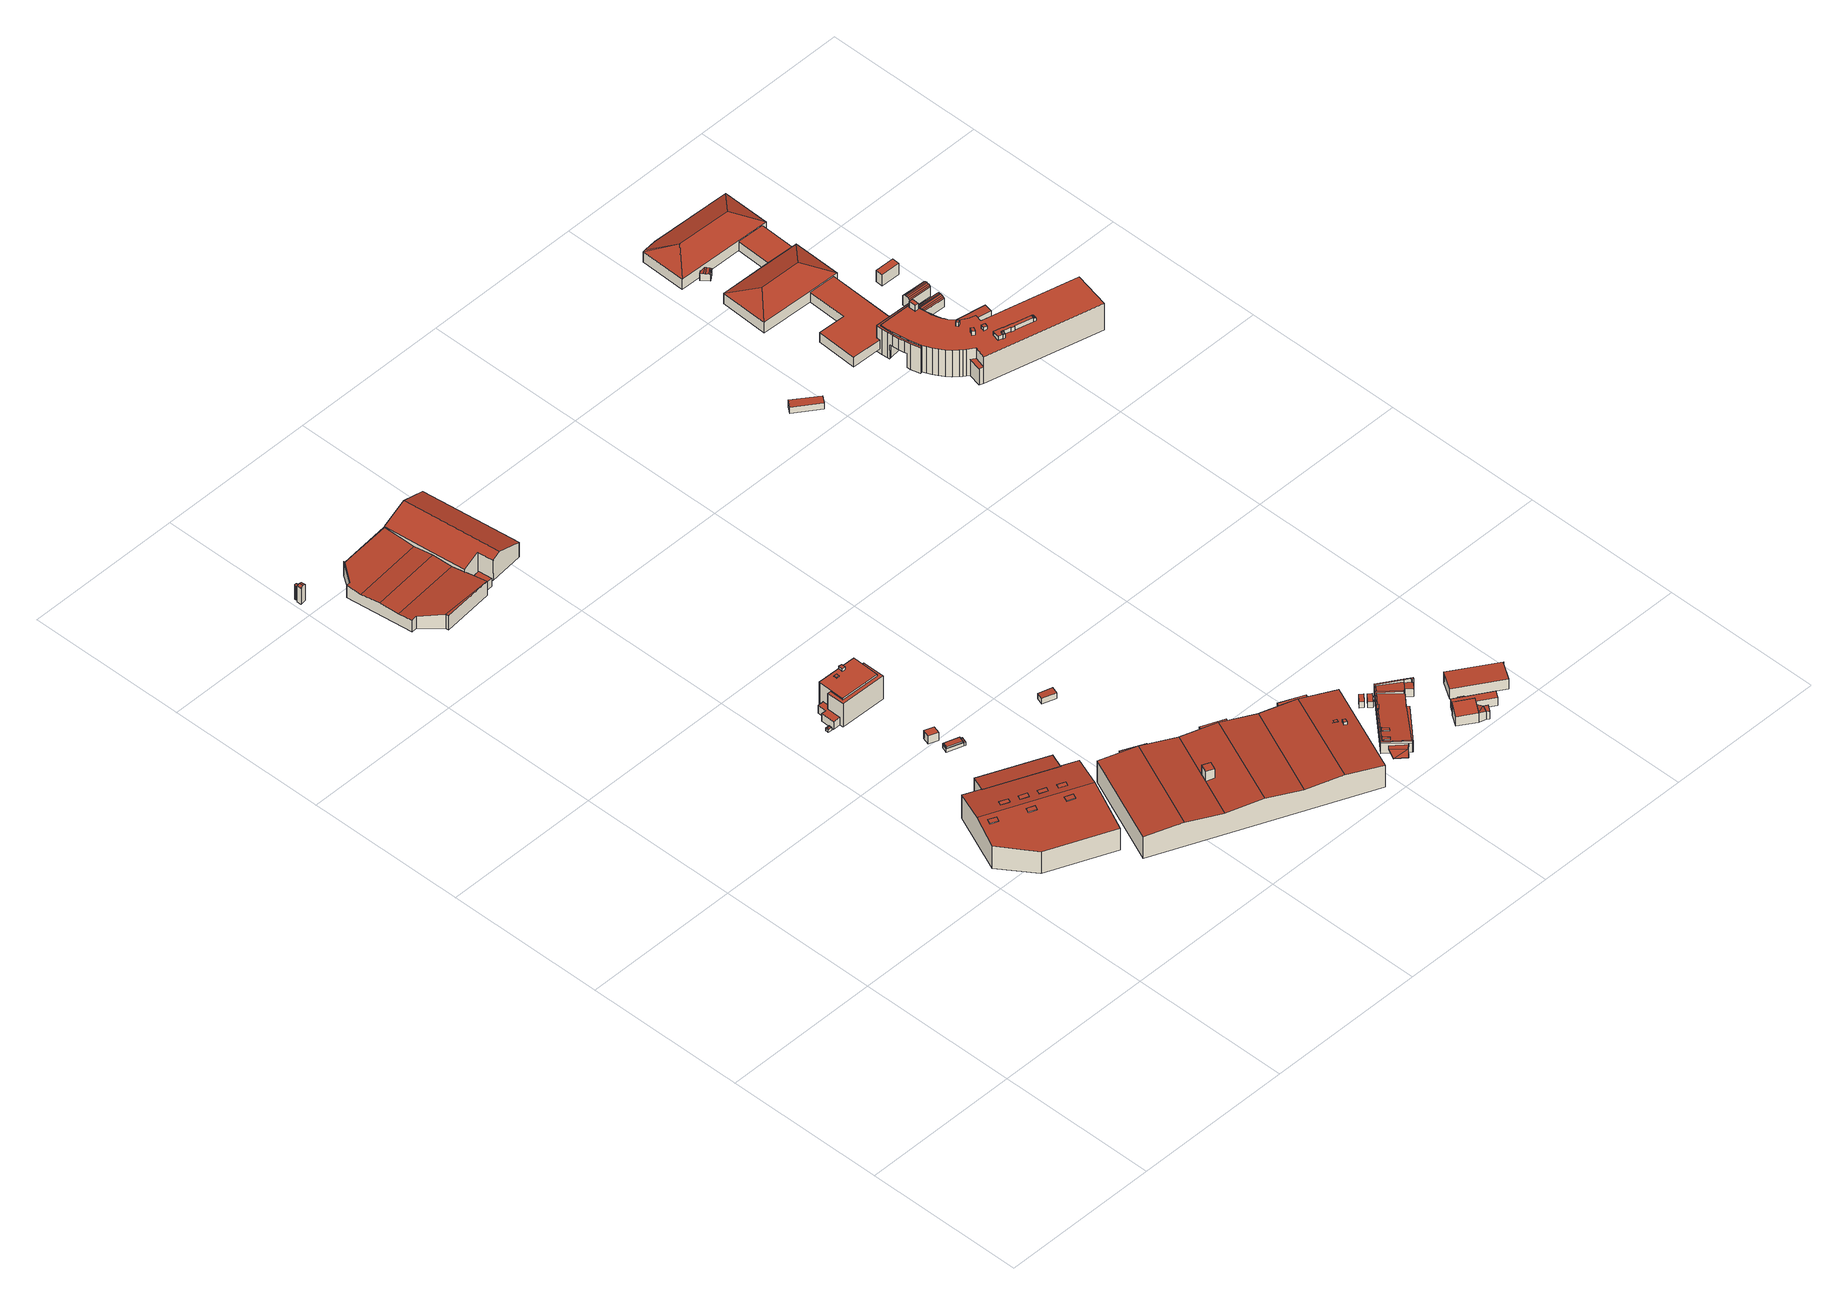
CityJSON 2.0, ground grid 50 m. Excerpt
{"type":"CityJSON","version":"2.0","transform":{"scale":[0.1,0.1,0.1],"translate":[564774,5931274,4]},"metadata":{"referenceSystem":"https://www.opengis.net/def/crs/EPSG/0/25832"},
"CityObjects":{
"building1":{"type":"Building","attributes":{"Grundfläche 2D":2.46,"Grundhöhe NN":6.14},"geometry":[{"type":"Solid","lod":"3","boundaries":[[[[0,1,2,3]],[[4,5,2,1]],[[6,0,3,7]],[[8,4,1,0,6]],[[9,5,4,8]],[[9,7,3,2,5]],[[9,8,6,7]]]],"semantics":{"surfaces":[{"type":"RoofSurface"},{"type":"WallSurface"},{"type":"GroundSurface"}],"values":[[0,0,1,1,1,1,2]]}}]},
"building2":{"type":"Building","attributes":{"Grundfläche 2D":0.804,"Grundhöhe NN":6.16},"geometry":[{"type":"Solid","lod":"3","boundaries":[[[[10,11,12,13,14,15,16,17,18,19,20,21,22,23,24,25,26,27,28,29,30,31,32,33,34]],[[15,35,36,16]],[[16,36,37,17]],[[17,37,38,18]],[[18,38,39,19]],[[19,39,40,20]],[[20,40,41,21]],[[21,41,42,22]],[[22,42,43,23]],[[23,43,44,24]],[[24,44,45,25]],[[25,45,46,26]],[[26,46,47,27]],[[27,47,48,28]],[[28,48,49,29]],[[29,49,50,30]],[[30,50,51,31]],[[31,51,52,32]],[[32,52,53,33]],[[33,53,54,34]],[[34,54,55,10]],[[10,55,56,11]],[[11,56,57,12]],[[14,58,35,15]],[[12,57,59,13]],[[13,59,58,14]],[[54,53,52,51,50,49,48,47,46,45,44,43,42,41,40,39,38,37,36,35,58,59,57,56,55]]]],"semantics":{"surfaces":[{"type":"RoofSurface"},{"type":"WallSurface"},{"type":"GroundSurface"}],"values":[[0,1,1,1,1,1,1,1,1,1,1,1,1,1,1,1,1,1,1,1,1,1,1,1,1,1,2]]}}]},
"building3":{"type":"Building","attributes":{"Grundfläche 2D":857.27,"Grundhöhe NN":6.37},"children":["building3-1","building3-2","building3-3","building3-4","building3-5","building3-6","building3-7"],"geometry":[{"type":"Solid","lod":"3","boundaries":[[[[60,61,62,63,64]],[[65,66,67,68,63,62,69,70]],[[71,66,65,72]],[[73,67,66,71]],[[74,68,67,73]],[[75,64,63,68,74]],[[76,60,64,75]],[[77,61,60,76]],[[78,69,62,61,77]],[[79,70,69,78]],[[72,65,70,79]],[[75,74,73,71,72,79,78,77,76]]]],"semantics":{"surfaces":[{"type":"RoofSurface"},{"type":"WallSurface"},{"type":"GroundSurface"}],"values":[[0,0,1,1,1,1,1,1,1,1,1,2]]}}]},
"building3-1":{"type":"BuildingInstallation","attributes":{"relationToConstruction":"outside"},"parents":["building3"],"geometry":[{"type":"MultiSurface","lod":"3","boundaries":[[[80,81,82,83]],[[84,80,83,85]],[[86,81,80,84]],[[87,82,81,86]],[[85,83,82,87]]],"semantics":{"surfaces":[{"type":"RoofSurface"},{"type":"WallSurface"}],"values":[0,1,1,1,1]}}]},
"building3-2":{"type":"BuildingInstallation","attributes":{"relationToConstruction":"outside"},"parents":["building3"],"geometry":[{"type":"MultiSurface","lod":"3","boundaries":[[[88,89,90,91]],[[92,88,91,93]],[[88,92,94,89]],[[89,94,95,90]],[[93,91,90,95]]],"semantics":{"surfaces":[{"type":"RoofSurface"},{"type":"WallSurface"}],"values":[0,1,1,1,1]}}]},
"building3-3":{"type":"BuildingInstallation","attributes":{"relationToConstruction":"outside"},"parents":["building3"],"geometry":[{"type":"MultiSurface","lod":"3","boundaries":[[[96,97,98,99]],[[100,96,99,101]],[[102,97,96,100]],[[103,98,97,102]],[[101,99,98,103]]],"semantics":{"surfaces":[{"type":"RoofSurface"},{"type":"WallSurface"}],"values":[0,1,1,1,1]}}]},
"building3-4":{"type":"BuildingInstallation","attributes":{"relationToConstruction":"outside"},"parents":["building3"],"geometry":[{"type":"MultiSurface","lod":"3","boundaries":[[[104,105,106,107,108,109]],[[110,104,109,111]],[[112,105,104,110]],[[113,114,107,106,105,112]],[[115,111,109,108,107,114]]],"semantics":{"surfaces":[{"type":"RoofSurface"},{"type":"WallSurface"}],"values":[0,1,1,1,1]}}]},
"building3-5":{"type":"BuildingInstallation","attributes":{"relationToConstruction":"outside"},"parents":["building3"],"geometry":[{"type":"MultiSurface","lod":"3","boundaries":[[[116,117,118,119]],[[120,116,119,121]],[[122,117,116,120]],[[123,118,117,122]],[[121,119,118,123]]],"semantics":{"surfaces":[{"type":"RoofSurface"},{"type":"WallSurface"}],"values":[0,1,1,1,1]}}]},
"building3-6":{"type":"BuildingInstallation","attributes":{"relationToConstruction":"outside"},"parents":["building3"],"geometry":[{"type":"MultiSurface","lod":"3","boundaries":[[[124,125,126,127]],[[128,124,127,129]],[[130,125,124,128]],[[131,126,125,130]],[[129,127,126,131]]],"semantics":{"surfaces":[{"type":"RoofSurface"},{"type":"WallSurface"}],"values":[0,1,1,1,1]}}]},
"building3-7":{"type":"BuildingInstallation","attributes":{"relationToConstruction":"outside"},"parents":["building3"],"geometry":[{"type":"MultiSurface","lod":"3","boundaries":[[[132,133,134,135]],[[136,132,135,137]],[[138,133,132,136]],[[139,134,133,138]],[[137,135,134,139]]],"semantics":{"surfaces":[{"type":"RoofSurface"},{"type":"WallSurface"}],"values":[0,1,1,1,1]}}]},
"building4":{"type":"Building","attributes":{"Grundfläche 2D":710.86,"Grundhöhe NN":5.6},"geometry":[{"type":"Solid","lod":"3","boundaries":[[[[140,141,142,143]],[[144,145,140]],[[146,147,148,141,140,145]],[[149,150,148,147]],[[151,152,150,149]],[[153,154,155]],[[154,156,157,152,151,158,159,155]],[[160,140,143,161]],[[162,144,140,160]],[[163,145,144,162]],[[164,146,145,163]],[[165,158,151,149,147,146,164]],[[166,159,158,165]],[[167,155,159,166]],[[168,153,155,167]],[[169,154,153,168]],[[170,156,154,169]],[[171,157,156,170]],[[172,141,148,150,152,157,171]],[[173,142,141,172]],[[161,143,142,173]],[[165,164,163,162,160,161,173,172,171,170,169,168,167,166]]]],"semantics":{"surfaces":[{"type":"RoofSurface"},{"type":"WallSurface"},{"type":"GroundSurface"}],"values":[[0,0,0,0,0,0,0,1,1,1,1,1,1,1,1,1,1,1,1,1,1,2]]}}]},
"building5":{"type":"Building","attributes":{"Grundfläche 2D":1.34,"Grundhöhe NN":6.74},"geometry":[{"type":"Solid","lod":"3","boundaries":[[[[174,175,176,177]],[[177,176,178]],[[179,175,174]],[[178,176,175,179]],[[177,180,181,174]],[[174,181,182,179]],[[179,182,183,178]],[[178,183,180,177]],[[180,183,182,181]]]],"semantics":{"surfaces":[{"type":"RoofSurface"},{"type":"WallSurface"},{"type":"GroundSurface"}],"values":[[0,0,0,0,1,1,1,1,2]]}}]},
"building6":{"type":"Building","attributes":{"Grundhöhe NN":6.66,"Grundfläche 2D":116.31},"geometry":[{"type":"Solid","lod":"3","boundaries":[[[[184,185,186,67,66,187,65,70,188]],[[189,186,185,190]],[[191,67,186,189]],[[192,66,67,191]],[[193,65,187,66,192]],[[194,70,65,193]],[[195,188,70,194]],[[196,184,188,195]],[[190,185,184,196]],[[189,190,196,195,194,193,192,191]]]],"semantics":{"surfaces":[{"type":"RoofSurface"},{"type":"WallSurface"},{"type":"GroundSurface"}],"values":[[0,1,1,1,1,1,1,1,1,2]]}}]},
"building7":{"type":"Building","attributes":{"Grundfläche 2D":12.92,"Grundhöhe NN":5.77},"geometry":[{"type":"Solid","lod":"3","boundaries":[[[[197,198,199,200]],[[200,201,202,197]],[[197,202,203,198]],[[198,203,204,199]],[[199,204,201,200]],[[201,204,203,202]]]],"semantics":{"surfaces":[{"type":"RoofSurface"},{"type":"WallSurface"},{"type":"GroundSurface"}],"values":[[0,1,1,1,1,2]]}}]},
"building8":{"type":"Building","attributes":{"Grundfläche 2D":7.39,"Grundhöhe NN":7.23},"geometry":[{"type":"Solid","lod":"3","boundaries":[[[[205,206,207,208]],[[208,209,210,205]],[[205,210,211,206]],[[206,211,212,207]],[[207,212,209,208]],[[209,212,211,210]]]],"semantics":{"surfaces":[{"type":"RoofSurface"},{"type":"WallSurface"},{"type":"GroundSurface"}],"values":[[0,1,1,1,1,2]]}}]},
"building9":{"type":"Building","attributes":{"Grundfläche 2D":10.91,"Grundhöhe NN":6.92},"children":["building9-1"],"geometry":[{"type":"Solid","lod":"3","boundaries":[[[[213,214,215,216,217,218]],[[214,219,220,215]],[[215,220,221,216]],[[216,221,222,217]],[[213,218,217,222,223,224,219,214]],[[224,223,222,221,220,219]]]],"semantics":{"surfaces":[{"type":"RoofSurface"},{"type":"WallSurface"},{"type":"GroundSurface"}],"values":[[0,1,1,1,1,2]]}}]},
"building9-1":{"type":"BuildingInstallation","attributes":{"relationToConstruction":"outside"},"parents":["building9"],"geometry":[{"type":"MultiSurface","lod":"3","boundaries":[[[225,226,227,228]],[[228,229,230,225]],[[231,226,225,230]],[[226,231,232,227]],[[229,228,227,232]]],"semantics":{"surfaces":[{"type":"RoofSurface"},{"type":"WallSurface"}],"values":[0,1,1,1,1]}}]},
"building10":{"type":"Building","attributes":{"Grundfläche 2D":151,"Grundhöhe NN":5.91},"children":["building10-1","building10-2"],"geometry":[{"type":"Solid","lod":"3","boundaries":[[[[233,234,235,236]],[[237,238,239,240,241,242,243,244]],[[245,246,247,248,249,250,251,252]],[[244,243,245,252]],[[253,254,237,244,252,251]],[[255,238,237,254]],[[256,239,238,255]],[[257,240,239,256]],[[234,233,242,241]],[[257,258,235,234,241,240]],[[259,236,235,258]],[[260,246,245,243,242,233,236,259]],[[261,247,246,260]],[[262,248,247,261]],[[263,249,248,262]],[[264,250,249,263]],[[253,251,250,264]],[[259,258,257,256,255,254,253,264,263,262,261,260]]]],"semantics":{"surfaces":[{"type":"RoofSurface"},{"type":"WallSurface"},{"type":"GroundSurface"}],"values":[[0,0,0,1,1,1,1,1,1,1,1,1,1,1,1,1,1,2]]}}]},
"building10-1":{"type":"BuildingInstallation","attributes":{"relationToConstruction":"outside"},"parents":["building10"],"geometry":[{"type":"MultiSurface","lod":"3","boundaries":[[[265,266,267,268]],[[269,265,268,270]],[[265,269,271,266]],[[272,267,266,271]],[[267,272,270,268]]],"semantics":{"surfaces":[{"type":"RoofSurface"},{"type":"WallSurface"}],"values":[0,1,1,1,1]}}]},
"building10-2":{"type":"BuildingInstallation","attributes":{"relationToConstruction":"outside"},"parents":["building10"],"geometry":[{"type":"MultiSurface","lod":"3","boundaries":[[[273,274,275,276]],[[276,277,278,273]],[[279,274,273,278]],[[274,279,280,275]],[[277,276,275,280]]],"semantics":{"surfaces":[{"type":"RoofSurface"},{"type":"WallSurface"}],"values":[0,1,1,1,1]}}]},
"building11":{"type":"Building","attributes":{"Grundhöhe NN":6.88,"Grundfläche 2D":1.06},"geometry":[{"type":"Solid","lod":"3","boundaries":[[[[281,282,283,284]],[[284,223,285,281]],[[281,285,286,282]],[[282,286,224,283]],[[283,224,223,284]],[[223,224,286,285]]]],"semantics":{"surfaces":[{"type":"RoofSurface"},{"type":"WallSurface"},{"type":"GroundSurface"}],"values":[[0,1,1,1,1,2]]}}]},
"building12":{"type":"Building","attributes":{"Grundfläche 2D":490.31,"Grundhöhe NN":5.62},"geometry":[{"type":"Solid","lod":"3","boundaries":[[[[287,288,289,290]],[[291,292,293,294,287,290,295,296,297]],[[298,289,288,299]],[[300,173,172,296,295,290,289,298]],[[171,291,297,296,172]],[[170,301,293,292,291,171]],[[302,294,293,301]],[[302,299,288,287,294]],[[300,298,299,302,301,170,171,172,173]]]],"semantics":{"surfaces":[{"type":"RoofSurface"},{"type":"WallSurface"},{"type":"GroundSurface"}],"values":[[0,0,1,1,1,1,1,1,2]]}}]},
"building13":{"type":"Building","attributes":{"Grundfläche 2D":2202.5,"Grundhöhe NN":6.14},"children":["building13-1","building13-2","building13-3","building13-4"],"geometry":[{"type":"Solid","lod":"3","boundaries":[[[[303,304,305,306]],[[303,306,307,308]],[[308,307,309,310]],[[310,309,311,312,313]],[[312,311,314,315,316]],[[314,317,318,315]],[[319,320,321,322]],[[323,324,325,326]],[[327,328,329,330]],[[331,332,333,334]],[[335,305,304,336]],[[337,317,314,311,309,307,306,305,335]],[[338,322,321,339,340,318,317,337]],[[341,329,328,342,343,325,324,344,345,333,332,346,336,304,303,308,310,313,312,316,315,318,340]],[[347,319,322,338]],[[348,320,319,347]],[[339,321,320,348]],[[349,326,325,343]],[[350,323,326,349]],[[344,324,323,350]],[[351,330,329,341]],[[352,327,330,351]],[[342,328,327,352]],[[353,334,333,345]],[[354,331,334,353]],[[346,332,331,354]],[[338,337,335,336,346,354,353,345,344,350,349,343,342,352,351,341,340,339,348,347]]]],"semantics":{"surfaces":[{"type":"RoofSurface"},{"type":"WallSurface"},{"type":"GroundSurface"}],"values":[[0,0,0,0,0,0,0,0,0,0,1,1,1,1,1,1,1,1,1,1,1,1,1,1,1,1,2]]}}]},
"building13-1":{"type":"BuildingInstallation","attributes":{"relationToConstruction":"outside"},"parents":["building13"],"geometry":[{"type":"MultiSurface","lod":"3","boundaries":[[[355,356,357,358]],[[359,355,358]],[[360,356,355,359]],[[357,356,360]]],"semantics":{"surfaces":[{"type":"RoofSurface"},{"type":"WallSurface"}],"values":[0,1,1,1]}}]},
"building13-2":{"type":"BuildingInstallation","attributes":{"relationToConstruction":"outside"},"parents":["building13"],"geometry":[{"type":"MultiSurface","lod":"3","boundaries":[[[361,362,363,364]],[[365,361,364,366]],[[367,362,361,365]],[[368,363,362,367]],[[366,364,363,368]]],"semantics":{"surfaces":[{"type":"RoofSurface"},{"type":"WallSurface"}],"values":[0,1,1,1,1]}}]},
"building13-3":{"type":"BuildingInstallation","attributes":{"relationToConstruction":"outside"},"parents":["building13"],"geometry":[{"type":"MultiSurface","lod":"3","boundaries":[[[369,370,371,372]],[[373,369,372,374]],[[375,370,369,373]],[[376,371,370,375]],[[374,372,371,376]]],"semantics":{"surfaces":[{"type":"RoofSurface"},{"type":"WallSurface"}],"values":[0,1,1,1,1]}}]},
"building13-4":{"type":"BuildingInstallation","attributes":{"relationToConstruction":"outside"},"parents":["building13"],"geometry":[{"type":"MultiSurface","lod":"3","boundaries":[[[377,378,379,380]],[[377,381,382,378]],[[380,383,381,377]],[[378,382,384,379]],[[379,384,383,380]],[[383,384,382,381]]],"semantics":{"surfaces":[{"type":"RoofSurface"},{"type":"WallSurface"},{"type":"OuterCeilingSurface"}],"values":[0,1,1,1,1,2]}}]},
"building14":{"type":"Building","attributes":{"Grundfläche 2D":9.37,"Grundhöhe NN":6.56},"geometry":[{"type":"Solid","lod":"3","boundaries":[[[[385,386,387,388]],[[388,389,390,385]],[[385,390,391,386]],[[386,391,392,387]],[[387,392,389,388]],[[389,392,391,390]]]],"semantics":{"surfaces":[{"type":"RoofSurface"},{"type":"WallSurface"},{"type":"GroundSurface"}],"values":[[0,1,1,1,1,2]]}}]},
"building15":{"type":"Building","attributes":{"Grundfläche 2D":192.26,"Grundhöhe NN":5.9},"children":["building15-1","building15-2","building15-3","building15-4"],"geometry":[{"type":"MultiSurface","lod":"3","boundaries":[[[393,394,395,396,397,398,399,400,401,402,403,404,405,406,407,408,409,410,411]],[[412,413,414,415,416,417,418,419,420,421,422,423,424,425,426,427,428]],[[429,430,431,432,417,416]],[[433,434,435,436,437,438]],[[435,439,436]],[[396,440,441,397]],[[397,441,442,398]],[[398,442,430,399]],[[399,430,429,400]],[[400,429,416,415,402,401]],[[402,415,414,403]],[[413,404,403,414]],[[404,413,412,405]],[[405,412,428,406]],[[406,428,427,407]],[[407,427,426,408]],[[408,426,425,409]],[[424,423,410,409,425]],[[410,423,422,411]],[[421,420,393,411,422]],[[394,393,420,419]],[[418,395,394,419]],[[441,440,437,443,444]],[[445,442,441,444]],[[430,442,445,446]],[[447,431,430,446]],[[448,432,431,447]],[[449,417,432,448]],[[433,438,437,440,418,417,449,450]],[[451,434,433,450]],[[452,435,434,451]],[[453,439,435,452]],[[454,436,439,453]],[[443,437,436,454]],[[452,451,450,449,448,447,446,445,444,443,454,453]]],"semantics":{"surfaces":[{"type":"RoofSurface"},{"type":"WallSurface"},{"type":"GroundSurface"}],"values":[0,0,0,0,0,1,1,1,1,1,1,1,1,1,1,1,1,1,1,1,1,1,1,1,1,1,1,1,1,1,1,1,1,1,2]}}]},
"building15-1":{"type":"BuildingInstallation","attributes":{"relationToConstruction":"outside"},"parents":["building15"],"geometry":[{"type":"MultiSurface","lod":"3","boundaries":[[[455,456,457,458]],[[459,455,458,460]],[[461,456,455,459]],[[462,457,456,461]],[[460,458,457,462]]],"semantics":{"surfaces":[{"type":"RoofSurface"},{"type":"WallSurface"}],"values":[0,1,1,1,1]}}]},
"building15-2":{"type":"BuildingInstallation","attributes":{"relationToConstruction":"outside"},"parents":["building15"],"geometry":[{"type":"MultiSurface","lod":"3","boundaries":[[[463,464,396,395,465,466,467,468]],[[438,418,440,437]],[[418,438,469,465,395]],[[465,469,470,471,467,466]],[[467,471,435,439,463,468]],[[463,439,436,464]],[[436,437,440,396,464]]],"semantics":{"surfaces":[{"type":"RoofSurface"},{"type":"WallSurface"}],"values":[0,1,1,1,1,1,1]}}]},
"building15-3":{"type":"BuildingInstallation","attributes":{"relationToConstruction":"outside"},"parents":["building15"],"geometry":[{"type":"MultiSurface","lod":"3","boundaries":[[[472,473,474,475]],[[476,472,475,477]],[[478,473,472,476]],[[479,474,473,478]],[[477,475,474,479]]],"semantics":{"surfaces":[{"type":"RoofSurface"},{"type":"WallSurface"}],"values":[0,1,1,1,1]}}]},
"building15-4":{"type":"BuildingInstallation","attributes":{"relationToConstruction":"outside"},"parents":["building15"],"geometry":[{"type":"MultiSurface","lod":"3","boundaries":[[[480,481,482,483]],[[484,481,480]],[[485,481,484]],[[483,486,487,480]],[[480,487,488,484]],[[484,488,489,485]],[[485,489,490,481]],[[481,490,491,482]],[[482,491,486,483]],[[486,491,490,487]],[[487,490,488]],[[488,490,489]]],"semantics":{"surfaces":[{"type":"RoofSurface"},{"type":"WallSurface"},{"type":"OuterCeilingSurface"}],"values":[0,0,0,1,1,1,1,1,1,2,2,2]}}]},
"building16":{"type":"Building","attributes":{"Grundfläche 2D":3.69,"Grundhöhe NN":5.9},"geometry":[{"type":"Solid","lod":"3","boundaries":[[[[492,493,494,495]],[[495,496,497,492]],[[492,497,498,493]],[[493,498,499,494]],[[494,499,496,495]],[[496,499,498,497]]]],"semantics":{"surfaces":[{"type":"RoofSurface"},{"type":"WallSurface"},{"type":"GroundSurface"}],"values":[[0,1,1,1,1,2]]}}]},
"building17":{"type":"Building","attributes":{"Grundfläche 2D":3.96,"Grundhöhe NN":5.9},"geometry":[{"type":"Solid","lod":"3","boundaries":[[[[500,501,502,503]],[[503,504,505,500]],[[500,505,506,501]],[[501,506,507,502]],[[502,507,504,503]],[[504,507,506,505]]]],"semantics":{"surfaces":[{"type":"RoofSurface"},{"type":"WallSurface"},{"type":"GroundSurface"}],"values":[[0,1,1,1,1,2]]}}]},
"building18":{"type":"Building","attributes":{"Grundfläche 2D":26.03,"Grundhöhe NN":5.73},"geometry":[{"type":"Solid","lod":"3","boundaries":[[[[508,509,510,511,512,513]],[[514,513,512,515]],[[516,508,513,514]],[[517,510,509,508,516]],[[515,512,511,510,517,518]],[[518,517,516,514,515]]]],"semantics":{"surfaces":[{"type":"RoofSurface"},{"type":"WallSurface"},{"type":"GroundSurface"}],"values":[[0,1,1,1,1,2]]}}]},
"building19":{"type":"Building","attributes":{"Grundfläche 2D":5.55,"Grundhöhe NN":5.73},"geometry":[{"type":"Solid","lod":"3","boundaries":[[[[519,520,508]],[[520,521,508]],[[508,516,522,519]],[[519,522,523,520]],[[520,523,524,521]],[[521,524,516,508]],[[516,524,523,522]]]],"semantics":{"surfaces":[{"type":"RoofSurface"},{"type":"WallSurface"},{"type":"GroundSurface"}],"values":[[0,0,1,1,1,1,2]]}}]},
"building20":{"type":"Building","attributes":{"Grundfläche 2D":2.64,"Grundhöhe NN":5.71},"geometry":[{"type":"Solid","lod":"3","boundaries":[[[[525,526,520,519]],[[519,522,527,525]],[[525,527,528,526]],[[526,528,523,520]],[[520,523,522,519]],[[522,523,528,527]]]],"semantics":{"surfaces":[{"type":"RoofSurface"},{"type":"WallSurface"},{"type":"GroundSurface"}],"values":[[0,1,1,1,1,2]]}}]},
"building21":{"type":"Building","attributes":{"Grundfläche 2D":2.06,"Grundhöhe NN":6.16},"geometry":[{"type":"Solid","lod":"3","boundaries":[[[[529,530,531,532]],[[532,533,534,529]],[[529,534,535,530]],[[530,535,536,531]],[[531,536,533,532]],[[533,536,535,534]]]],"semantics":{"surfaces":[{"type":"RoofSurface"},{"type":"WallSurface"},{"type":"GroundSurface"}],"values":[[0,1,1,1,1,2]]}}]},
"building22":{"type":"Building","attributes":{"Grundhöhe NN":6.01,"Grundfläche 2D":30.08},"geometry":[{"type":"Solid","lod":"3","boundaries":[[[[537,538,539,540,541,542]],[[543,540,539,544]],[[545,541,540,543]],[[546,542,541,545]],[[547,537,542,546]],[[548,538,537,547]],[[544,539,538,548]],[[548,547,546,545,543,544]]]],"semantics":{"surfaces":[{"type":"RoofSurface"},{"type":"WallSurface"},{"type":"GroundSurface"}],"values":[[0,1,1,1,1,1,1,2]]}}]},
"building23":{"type":"Building","attributes":{"Grundfläche 2D":98.18,"Grundhöhe NN":6.23},"geometry":[{"type":"Solid","lod":"3","boundaries":[[[[549,550,551,552,553,554]],[[552,555,556,553]],[[553,556,557,554]],[[554,557,558,549]],[[549,558,559,550]],[[550,559,560,551]],[[551,560,555,552]],[[557,556,555,560,559,558]]]],"semantics":{"surfaces":[{"type":"RoofSurface"},{"type":"WallSurface"},{"type":"GroundSurface"}],"values":[[0,1,1,1,1,1,1,2]]}}]},
"building24":{"type":"Building","attributes":{"Grundfläche 2D":23.65,"Grundhöhe NN":5.84},"geometry":[{"type":"Solid","lod":"3","boundaries":[[[[561,562,563,564]],[[564,565,566,561]],[[561,566,567,562]],[[562,567,568,563]],[[563,568,565,564]],[[565,568,567,566]]]],"semantics":{"surfaces":[{"type":"RoofSurface"},{"type":"WallSurface"},{"type":"GroundSurface"}],"values":[[0,1,1,1,1,2]]}}]},
"building25":{"type":"Building","attributes":{"Grundfläche 2D":1278.38,"Grundhöhe NN":5.5},"geometry":[{"type":"Solid","lod":"3","boundaries":[[[[569,570,571,572]],[[573,574,570,569]],[[575,576,574,573]],[[577,576,575]],[[578,576,577]],[[579,580,581,582,583]],[[584,579,583]],[[581,585,582]],[[585,586,584,583,582]],[[587,588,589,590]],[[591,592,593,594]],[[595,596,597]],[[597,596,598,599]],[[598,600,599]],[[600,601,602,597,599]],[[602,595,597]],[[603,604,605,606,607,608,609,610]],[[611,577,575,573,569,572,612]],[[613,578,577,611]],[[614,615,570,574,576,578,613]],[[612,572,571,616]],[[607,606,617,618,581,580,579,619,620]],[[621,585,581,618]],[[587,590,622,623,584,586,585,621,624]],[[619,579,584,623]],[[625,588,587,624]],[[622,590,589,626]],[[627,592,591,628]],[[629,593,592,627]],[[630,594,593,629]],[[616,571,570,615,626,589,588,625,631,598,596,632]],[[633,600,598,631]],[[634,601,600,633]],[[635,636,595,602,601,634]],[[632,596,595,636]],[[637,608,607,620]],[[638,609,608,637]],[[639,610,609,638]],[[640,603,610,639]],[[641,604,603,640]],[[642,605,604,641]],[[591,594,630,617,606,605,642,628]],[[642,641,640,639,638,637,620,619,623,622,626,615,614,613,611,612,616,632,636,635,634,633,631,625,624,621,618,617,630,629,627,628]]]],"semantics":{"surfaces":[{"type":"RoofSurface"},{"type":"WallSurface"},{"type":"GroundSurface"}],"values":[[0,0,0,0,0,0,0,0,0,0,0,0,0,0,0,0,0,1,1,1,1,1,1,1,1,1,1,1,1,1,1,1,1,1,1,1,1,1,1,1,1,1,2]]}}]},
"building26":{"type":"Building","attributes":{"Grundfläche 2D":1.18,"Grundhöhe NN":4.2},"geometry":[{"type":"Solid","lod":"3","boundaries":[[[[643,644,645,646]],[[646,647,648,643]],[[643,648,649,644]],[[644,649,650,645]],[[645,650,647,646]],[[647,650,649,648]]]],"semantics":{"surfaces":[{"type":"RoofSurface"},{"type":"WallSurface"},{"type":"GroundSurface"}],"values":[[0,1,1,1,1,2]]}}]},
"building27":{"type":"Building","attributes":{"Grundhöhe NN":4.2,"Grundfläche 2D":2.95},"geometry":[{"type":"Solid","lod":"3","boundaries":[[[[651,652,653,654]],[[654,655,656,651]],[[651,656,657,652]],[[652,657,658,653]],[[653,658,655,654]],[[655,658,657,656]]]],"semantics":{"surfaces":[{"type":"RoofSurface"},{"type":"WallSurface"},{"type":"GroundSurface"}],"values":[[0,1,1,1,1,2]]}}]},
"building28":{"type":"Building","attributes":{"Grundfläche 2D":680.94,"Grundhöhe NN":4.2},"children":["building28-1","building28-2","building28-3","building28-4","building28-5","building28-6","building28-7"],"geometry":[{"type":"MultiSurface","lod":"3","boundaries":[[[659,660,661,662,663,664,665,666,667,668,669,670,671,672,673,674,675,676]],[[677,678,679,680,681,682,683,684,685,686,687,688,689,690,691,692,693,694,695,696,697,698,699,700,701,702,703,704,705,706,707,708,709,710,711,712,713,714,715,716,717],[718,719,720,721,722,723,724,725,726,727,728,729,730,731,732,733]],[[734,735,736,737,738]],[[739,740,741,742,743,744,745,746,747,748,749,750,751,752,753,754,755,756,757,758,759,760,761,762,763,764,765,766,767,768,769,770,771,772]],[[773,774,775,776]],[[777,778,779,780]],[[671,670,724,723]],[[671,723,722,672]],[[672,722,721,673]],[[673,721,720,674]],[[674,720,719,675]],[[676,718,733,659]],[[659,733,732,660]],[[731,661,660,732]],[[661,731,730,662]],[[662,730,729,663]],[[663,729,728,664]],[[664,728,727,665]],[[726,666,665,727]],[[781,782,735,734]],[[783,736,735,782]],[[784,737,736,783]],[[785,738,737,784]],[[786,748,747,787]],[[788,749,748,786]],[[789,790,791,750,749,788]],[[750,791,792,751]],[[751,792,793,752]],[[793,794,795,796,753,752]],[[797,754,753,796]],[[798,755,754,797]],[[799,739,772,800]],[[801,740,739,799]],[[802,803,804,741,740,801]],[[805,742,741,804]],[[742,805,806,743]],[[743,806,807,744]],[[807,808,809,810,745,744]],[[811,746,745,810]],[[787,747,746,811]],[[812,774,773,813]],[[812,781,734,738,785,814,775,774]],[[697,696,764,763]],[[761,699,698,697,763,762]],[[700,699,761,760]],[[701,700,760,759]],[[702,701,759,758]],[[703,702,758,757]],[[704,703,757,756]],[[798,815,706,705,704,756,755]],[[816,707,706,815]],[[817,708,707,816]],[[818,709,708,817]],[[819,710,709,818]],[[820,711,710,819]],[[821,712,711,820]],[[822,713,712,821]],[[778,777,714,713,822,823]],[[715,714,777,780]],[[716,715,780,824,825]],[[826,717,716,825]],[[773,776,677,717,826,813]],[[678,677,776,775]],[[679,678,775,814,827]],[[828,680,679,827]],[[829,681,680,828]],[[830,682,681,829]],[[831,683,682,830]],[[832,684,683,831]],[[696,695,765,764]],[[833,685,684,832]],[[834,686,685,833]],[[835,687,686,834]],[[836,688,687,835]],[[772,771,689,688,836,800]],[[690,689,771,770]],[[691,690,770,769]],[[692,691,769,768]],[[693,692,768,767]],[[694,693,767,766]],[[695,694,766,765]],[[837,779,778,823]],[[824,780,779,837]],[[838,809,808,839]],[[840,790,789,841]],[[794,842,843,795]],[[844,803,802,845]],[[841,838,839,840]],[[845,843,842,844]],[[845,802,801,799,800,836,835,834,833,832,831,830,829,828,827,814,785,784,783,782,781,812,813,826,825,824,837,823,822,821,820,819,818,817,816,815,798,797,796,795,843]],[[841,789,788,786,787,811,810,809,838]],[[791,790,840,839,808,807,806,805,804,803,844,842,794,793,792]]],"semantics":{"surfaces":[{"type":"RoofSurface"},{"type":"WallSurface"},{"type":"GroundSurface"},{"type":"OuterCeilingSurface"}],"values":[0,0,0,0,0,0,1,1,1,1,1,1,1,1,1,1,1,1,1,1,1,1,1,1,1,1,1,1,1,1,1,1,1,1,1,1,1,1,1,1,1,1,1,1,1,1,1,1,1,1,1,1,1,1,1,1,1,1,1,1,1,1,1,1,1,1,1,1,1,1,1,1,1,1,1,1,1,1,1,1,1,1,1,1,1,1,1,1,1,2,2,3]}}]},
"building28-1":{"type":"BuildingInstallation","attributes":{"relationToConstruction":"outside"},"parents":["building28"],"geometry":[{"type":"MultiSurface","lod":"3","boundaries":[[[846,670,669,668]],[[847,667,666,848,849]],[[848,850,851,849]],[[852,724,670,846,847,849,851]],[[848,666,726,850]]],"semantics":{"surfaces":[{"type":"RoofSurface"},{"type":"WallSurface"}],"values":[0,0,1,1,1]}}]},
"building28-2":{"type":"BuildingInstallation","attributes":{"relationToConstruction":"outside"},"parents":["building28"],"geometry":[{"type":"MultiSurface","lod":"3","boundaries":[[[853,854,855,856]],[[857,853,856,858]],[[859,854,853,857]],[[860,855,854,859]],[[858,856,855,860]]],"semantics":{"surfaces":[{"type":"RoofSurface"},{"type":"WallSurface"}],"values":[0,1,1,1,1]}}]},
"building28-3":{"type":"BuildingInstallation","attributes":{"relationToConstruction":"outside"},"parents":["building28"],"geometry":[{"type":"MultiSurface","lod":"3","boundaries":[[[861,862,863,864]],[[865,861,864,866]],[[867,862,861,865]],[[868,863,862,867]],[[866,864,863,868]]],"semantics":{"surfaces":[{"type":"RoofSurface"},{"type":"WallSurface"}],"values":[0,1,1,1,1]}}]},
"building28-4":{"type":"BuildingInstallation","attributes":{"relationToConstruction":"outside"},"parents":["building28"],"geometry":[{"type":"MultiSurface","lod":"3","boundaries":[[[869,870,871,872]],[[872,668,667,869]],[[847,870,869,667]],[[870,847,846,871]],[[668,872,871,846]]],"semantics":{"surfaces":[{"type":"RoofSurface"},{"type":"WallSurface"}],"values":[0,1,1,1,1]}}]},
"building28-5":{"type":"BuildingInstallation","attributes":{"relationToConstruction":"outside"},"parents":["building28"],"geometry":[{"type":"MultiSurface","lod":"3","boundaries":[[[873,874,875,876]],[[877,873,876,878]],[[873,877,879,874]],[[880,875,874,879]],[[875,880,878,876]]],"semantics":{"surfaces":[{"type":"RoofSurface"},{"type":"WallSurface"}],"values":[0,1,1,1,1]}}]},
"building28-6":{"type":"BuildingInstallation","attributes":{"relationToConstruction":"outside"},"parents":["building28"],"geometry":[{"type":"MultiSurface","lod":"3","boundaries":[[[675,881,676]],[[882,881,675]],[[883,884,881,882]],[[885,886,883]],[[886,884,883]],[[882,675,719,887,888,885,883]],[[885,888,889,886]],[[881,884,886,889,718,676]]],"semantics":{"surfaces":[{"type":"RoofSurface"},{"type":"WallSurface"}],"values":[0,0,0,0,0,1,1,1]}}]},
"building28-7":{"type":"BuildingInstallation","attributes":{"relationToConstruction":"outside"},"parents":["building28"],"geometry":[{"type":"MultiSurface","lod":"3","boundaries":[[[890,891,892,893]],[[894,890,893,895]],[[896,891,890,894]],[[891,896,897,892]],[[895,893,892,897]]],"semantics":{"surfaces":[{"type":"RoofSurface"},{"type":"WallSurface"}],"values":[0,1,1,1,1]}}]},
"building29":{"type":"Building","attributes":{"Grundfläche 2D":19.1,"Grundhöhe NN":5.49},"geometry":[{"type":"Solid","lod":"3","boundaries":[[[[898,899,900,901]],[[902,903,899,898]],[[904,905,903,902]],[[906,905,904]],[[907,908,909,906]],[[909,905,906]],[[910,911,908,907]],[[912,913,911,910]],[[914,915,913,912]],[[916,917,914,912,910,907,906,904,902,898,901,918]],[[919,915,914,917]],[[920,921,922,900,899,903,905,909,908,911,913,915,919]],[[918,901,900,922]],[[921,920,919,917,916,918,922]]]],"semantics":{"surfaces":[{"type":"RoofSurface"},{"type":"WallSurface"},{"type":"GroundSurface"}],"values":[[0,0,0,0,0,0,0,0,0,1,1,1,1,2]]}}]},
"building30":{"type":"Building","attributes":{"Grundfläche 2D":23.03,"Grundhöhe NN":5.61},"geometry":[{"type":"Solid","lod":"3","boundaries":[[[[923,924,925,926]],[[927,925,924,928]],[[929,926,925,927]],[[930,923,926,929]],[[928,924,923,930]],[[929,927,928,930]]]],"semantics":{"surfaces":[{"type":"RoofSurface"},{"type":"WallSurface"},{"type":"GroundSurface"}],"values":[[0,1,1,1,1,2]]}}]},
"building31":{"type":"Building","attributes":{"Grundfläche 2D":19.1,"Grundhöhe NN":5.39},"geometry":[{"type":"Solid","lod":"3","boundaries":[[[[931,932,933,934]],[[935,936,932,931]],[[937,938,936,935]],[[937,939,938]],[[940,941,942,943]],[[942,944,939,943]],[[945,946,941,940]],[[947,948,946,945]],[[939,944,938]],[[939,937,943]],[[944,942,938]],[[949,950,951,947,945,940,943,937,935,931,934,952]],[[953,948,947,951]],[[954,955,956,957,958,959,960,933,932,936,938,942,941,946,948,953]],[[952,934,933,960]],[[959,958,957,956,955,954,953,951,950,949,952,960]]]],"semantics":{"surfaces":[{"type":"RoofSurface"},{"type":"WallSurface"},{"type":"GroundSurface"}],"values":[[0,0,0,0,0,0,0,0,0,0,0,1,1,1,1,2]]}}]},
"building32":{"type":"Building","attributes":{"Grundfläche 2D":14.76,"Grundhöhe NN":5.39},"geometry":[{"type":"Solid","lod":"3","boundaries":[[[[961,962,963,964]],[[964,965,966,961]],[[961,966,967,962]],[[962,967,968,963]],[[963,968,965,964]],[[965,968,967,966]]]],"semantics":{"surfaces":[{"type":"RoofSurface"},{"type":"WallSurface"},{"type":"GroundSurface"}],"values":[[0,1,1,1,1,2]]}}]}
},
"vertices":[
[1,2531,79],[11,2532,82],[9,2545,82],[0,2544,79],[20,2533,79],[18,2546,79],[1,2531,21],[0,2544,21],[20,2533,21],[18,2546,21],
[13,2555,70],[13,2557,70],[12,2558,70],[11,2558,70],[10,2559,70],[8,2559,70],[7,2559,70],[6,2558,70],[5,2557,70],[4,2556,70],[4,2555,70],[3,2554,70],[4,2552,70],[4,2551,70],[5,2550,70],[6,2549,70],[7,2549,70],[8,2549,70],[9,2549,70],[11,2549,70],[12,2550,70],[13,2551,70],[13,2552,70],[14,2553,70],[14,2554,70],[8,2559,22],[7,2559,22],[6,2558,22],[5,2557,22],[4,2556,22],[4,2555,22],[3,2554,22],[4,2552,22],[4,2551,22],[5,2550,22],[6,2549,22],[7,2549,22],[8,2549,22],[9,2549,22],[11,2549,22],[12,2550,22],[13,2551,22],[13,2552,22],[14,2553,22],[14,2554,22],[13,2555,22],[13,2557,22],[12,2558,22],[10,2559,22],[11,2558,22],
[599,447,101],[803,359,101],[869,513,118],[565,645,118],[524,551,107],[863,625,107],[654,716,107],[655,718,107],[606,739,107],[910,607,107],[864,627,107],[654,716,24],[863,625,24],[655,718,24],[606,739,24],[524,551,24],[599,447,24],[803,359,24],[910,607,24],[864,627,24],
[799,523,119],[775,533,119],[770,520,117],[794,510,117],[799,523,116],[794,510,114],[775,533,116],[770,520,114],
[796,580,117],[791,568,117],[814,558,117],[820,570,117],[796,580,114],[820,570,114],[791,568,116],[814,558,116],
[697,624,117],[691,611,117],[715,601,117],[721,614,117],[697,624,114],[721,614,114],[691,611,116],[715,601,116],
[600,608,119],[577,619,119],[572,607,117],[571,606,117],[572,606,117],[595,596,117],[600,608,116],[595,596,114],[577,619,116],[572,607,114],[571,606,114],[572,606,114],
[746,602,117],[741,590,117],[765,580,117],[770,592,117],[746,602,114],[770,592,114],[741,590,116],[765,580,116],
[647,645,117],[642,633,117],[666,623,117],[671,635,117],[647,645,114],[671,635,114],[642,633,116],[666,623,116],
[700,565,119],[676,575,119],[671,563,117],[695,553,117],[700,565,116],[695,553,114],[676,575,116],[671,563,114],
[160,2525,65],[325,2540,65],[326,2541,65],[326,2542,65],[160,2529,65],[118,2468,59],[105,2467,59],[110,2421,54],[335,2445,54],[117,2359,59],[342,2383,59],[124,2300,54],[348,2322,54],[200,2191,67],[362,2208,67],[199,2201,66],[354,2279,59],[353,2279,59],[129,2254,59],[146,2256,59],[160,2525,16],[326,2542,16],[160,2529,16],[118,2468,16],[105,2467,16],[129,2254,16],[146,2256,16],[199,2201,16],[200,2191,16],[362,2208,16],[354,2279,16],[353,2279,16],[325,2540,16],[326,2541,16],
[607,1206,37],[603,1212,39],[599,1212,39],[594,1207,37],[595,1217,37],[608,1216,37],[594,1207,27],[607,1206,27],[608,1216,27],[595,1217,27],
[880,675,101],[678,763,101],[658,717,107],[657,714,107],[860,629,107],[658,717,27],[678,763,27],[655,718,27],[654,716,27],[863,625,27],[864,627,27],[860,629,27],[880,675,27],
[364,2218,47],[394,2221,47],[389,2264,47],[359,2261,47],[359,2261,18],[364,2218,18],[394,2221,18],[389,2264,18],
[747,1009,61],[739,986,61],[767,975,61],[775,998,61],[775,998,32],[747,1009,32],[739,986,32],[767,975,32],
[806,935,43],[806,936,43],[758,953,43],[751,933,41],[799,916,41],[800,917,41],[806,936,29],[758,953,29],[751,933,29],[799,916,29],[800,917,29],[806,935,29],
[754,934,45],[798,919,45],[803,935,46],[759,950,46],[759,950,43],[754,934,41],[798,919,41],[803,935,43],
[653,1210,108],[779,1207,108],[781,1293,108],[655,1296,108],[642,1199,102],[790,1196,102],[791,1266,102],[780,1266,102],[779,1207,102],[653,1210,102],[654,1255,102],[643,1255,102],[654,1255,46],[655,1282,46],[635,1282,46],[634,1254,46],[620,1254,46],[619,1211,46],[642,1211,46],[643,1255,46],[642,1211,19],[642,1199,19],[790,1196,19],[791,1266,19],[780,1266,19],[781,1293,19],[655,1296,19],[655,1282,19],[635,1282,19],[634,1254,19],[620,1254,19],[619,1211,19],
[724,1280,118],[734,1279,118],[734,1292,118],[725,1293,118],[724,1280,108],[725,1293,108],[734,1279,108],[734,1292,108],
[706,1273,110],[706,1283,110],[696,1283,110],[696,1273,110],[696,1273,108],[706,1273,108],[706,1283,108],[696,1283,108],
[805,915,40],[811,933,40],[806,935,40],[800,917,40],[805,915,29],[811,933,29],
[442,2238,98],[523,2247,69],[488,2559,69],[407,2550,98],[353,2279,69],[354,2279,69],[408,2285,88],[413,2235,88],[326,2541,70],[325,2540,69],[342,2383,69],[488,2559,16],[523,2247,16],[407,2550,16],[408,2285,16],[413,2235,16],
[1053,533,108],[947,579,98],[824,296,98],[930,250,108],[1035,205,97],[1158,487,97],[1138,160,108],[1259,443,108],[1240,116,97],[1364,398,97],[1295,428,104],[1345,70,108],[1466,354,108],[1429,370,104],[1450,25,98],[1572,308,98],[1525,175,43],[1575,290,43],[1567,294,43],[1516,179,43],[1239,492,74],[1225,458,71],[1295,428,71],[1309,461,74],[1446,408,70],[1429,370,70],[1503,338,70],[1520,376,70],[1033,581,71],[1018,548,71],[1089,517,71],[1103,550,71],[824,296,21],[947,579,21],[1450,25,21],[1516,179,21],[1567,294,21],[1572,308,21],[1503,338,21],[1429,370,21],[1295,428,21],[1225,458,21],[1089,517,21],[1018,548,21],[1525,175,21],[1575,290,21],[1309,461,21],[1239,492,21],[1520,376,21],[1446,408,21],[1103,550,21],[1033,581,21],
[1480,223,104],[1483,231,104],[1470,237,104],[1466,229,104],[1480,223,102],[1483,231,102],
[1110,313,132],[1121,337,132],[1097,347,132],[1087,323,132],[1110,313,100],[1087,323,97],[1121,337,100],[1097,347,97],
[1491,200,111],[1495,211,111],[1487,215,111],[1482,204,111],[1491,200,101],[1482,204,102],[1495,211,101],[1487,215,102],
[1510,145,54],[1517,160,54],[1510,163,54],[1503,148,54],[1510,145,52],[1517,160,52],[1503,148,52],[1510,163,52],
[1055,880,45],[1096,866,47],[1103,887,47],[1062,901,45],[1062,901,26],[1055,880,26],[1096,866,26],[1103,887,26],
[1663,261,59],[1679,279,59],[1743,238,59],[1745,241,59],[1679,284,59],[1533,121,59],[1594,66,59],[1596,68,59],[1596,69,59],[1540,119,59],[1541,121,59],[1539,123,59],[1619,213,59],[1621,211,59],[1632,223,59],[1630,225,59],[1659,257,59],[1712,209,59],[1715,212,59],[1619,213,55],[1539,123,56],[1541,121,55],[1540,119,55],[1596,69,51],[1681,171,51],[1743,238,51],[1679,279,55],[1663,261,55],[1680,246,54],[1715,212,51],[1712,209,51],[1680,238,54],[1659,257,55],[1630,225,55],[1632,223,55],[1621,211,55],[1596,68,51],[1594,66,51],[1596,64,51],[1688,164,51],[1728,222,49],[1746,205,47],[1762,223,47],[1766,227,47],[1745,241,49],[1743,238,49],[1763,222,47],[1745,241,51],[1679,284,55],[1533,121,56],[1745,241,19],[1679,284,19],[1533,121,19],[1594,66,19],[1596,64,19],[1688,164,19],[1681,171,19],[1728,222,19],[1746,205,19],[1762,223,19],[1763,222,19],[1766,227,19],
[1584,137,56],[1590,145,56],[1576,159,57],[1569,151,57],[1584,137,54],[1569,151,55],[1590,145,54],[1576,159,55],
[1763,222,59],[1766,227,59],[1760,227,59],[1759,226,59],[1759,224,59],[1762,223,59],[1760,227,47],[1759,226,47],[1759,224,47],
[1567,119,56],[1552,134,58],[1545,127,58],[1560,112,56],[1567,119,54],[1560,112,54],[1552,134,55],[1545,127,55],
[1540,98,46],[1574,62,46],[1588,72,47],[1549,107,47],[1529,71,38],[1558,45,38],[1549,107,45],[1540,98,44],[1529,71,36],[1558,45,36],[1574,62,44],[1588,72,45],
[1628,270,40],[1647,291,40],[1637,299,40],[1618,278,40],[1618,278,19],[1628,270,19],[1647,291,19],[1637,299,19],
[1644,254,40],[1664,276,40],[1654,285,40],[1634,263,40],[1634,263,19],[1644,254,19],[1664,276,19],[1654,285,19],
[1794,19,50],[1813,47,60],[1818,55,63],[1768,86,63],[1767,87,63],[1743,52,50],[1743,52,17],[1767,87,17],[1794,19,17],[1818,55,17],[1768,86,17],
[1815,12,45],[1825,32,45],[1813,47,50],[1815,12,17],[1825,32,17],[1813,47,17],
[1823,6,45],[1836,25,45],[1823,6,17],[1836,25,17],
[1815,88,39],[1822,99,39],[1809,108,39],[1802,96,39],[1802,96,22],[1815,88,22],[1822,99,22],[1809,108,22],
[1783,108,49],[1768,86,49],[1818,55,49],[1820,57,49],[1872,24,49],[1885,44,49],[1820,57,20],[1818,55,20],[1872,24,20],[1885,44,20],[1783,108,20],[1768,86,20],
[1966,92,61],[1969,96,61],[1835,182,61],[1802,130,58],[1934,45,58],[1965,93,61],[1802,130,22],[1934,45,22],[1965,93,22],[1966,92,22],[1969,96,22],[1835,182,22],
[1393,2106,39],[1467,2052,39],[1482,2073,41],[1409,2127,41],[1409,2127,18],[1393,2106,18],[1467,2052,18],[1482,2073,18],
[1599,2611,40],[1618,2625,40],[1602,2626,37],[1593,2619,37],[1602,2607,40],[1621,2622,40],[1608,2600,39],[1627,2615,39],[1611,2596,37],[1630,2611,37],[1567,2362,52],[1733,2356,52],[1831,2353,52],[1767,2431,82],[1636,2436,82],[1573,2514,52],[1836,2504,52],[1739,2508,52],[1824,2505,48],[1828,2618,48],[1743,2621,48],[1739,2508,48],[1812,2211,28],[1820,2211,28],[1821,2226,28],[1812,2226,28],[1541,2772,51],[1536,2628,51],[1605,2701,82],[1842,2618,51],[1778,2695,82],[1847,2768,51],[1590,2777,51],[1548,2772,54],[1729,2104,49],[1730,2114,49],[1807,2112,49],[1818,2353,49],[1733,2356,49],[1727,2231,49],[1642,2235,49],[1636,2107,49],[1611,2596,15],[1593,2619,15],[1630,2611,15],[1621,2622,15],[1618,2625,15],[1602,2626,15],[1818,2353,15],[1831,2353,15],[1567,2362,15],[1733,2356,15],[1836,2504,15],[1739,2508,15],[1573,2514,15],[1824,2505,15],[1828,2618,15],[1743,2621,15],[1820,2211,15],[1812,2211,15],[1821,2226,15],[1812,2226,15],[1842,2618,15],[1536,2628,15],[1847,2768,15],[1590,2777,15],[1548,2772,15],[1541,2772,15],[1727,2231,15],[1642,2235,15],[1636,2107,15],[1729,2104,15],[1730,2114,15],[1807,2112,15],
[1950,1952,31],[1951,1961,31],[1938,1963,31],[1936,1954,31],[1936,1954,2],[1950,1952,2],[1951,1961,2],[1938,1963,2],
[1938,1972,39],[1955,1969,39],[1958,1985,39],[1941,1988,39],[1941,1988,2],[1938,1972,2],[1955,1969,2],[1958,1985,2],
[1963,1851,112],[1963,1852,112],[1953,1854,112],[1934,1859,112],[1935,1860,112],[1909,1867,112],[1903,1845,112],[1917,1841,112],[1917,1843,112],[1918,1848,112],[1919,1851,112],[1925,1850,112],[1950,1844,112],[1950,1842,112],[1960,1839,112],[1961,1840,112],[2016,1826,112],[2019,1837,112],[1925,1928,98],[1931,1951,98],[1924,1953,98],[1913,1956,98],[1908,1958,98],[1889,1971,98],[1885,1974,98],[1884,1975,98],[1879,1980,98],[1874,1987,98],[1869,1994,98],[1865,2002,98],[1861,2009,98],[1859,2015,98],[1856,2025,98],[1853,2036,98],[1851,2055,98],[1848,2075,98],[1848,2085,98],[1847,2102,98],[1735,2105,98],[1735,2095,98],[1735,2080,98],[1736,2065,98],[1739,2040,98],[1743,2015,98],[1747,1997,98],[1752,1979,98],[1753,1976,98],[1758,1964,98],[1765,1950,98],[1773,1935,98],[1783,1920,98],[1794,1906,98],[1807,1893,98],[1814,1887,98],[1822,1881,98],[1843,1866,98],[1833,1830,98],[2193,1741,98],[2220,1856,98],[2019,1837,98],[2016,1826,98],[1961,1840,98],[1960,1839,98],[1950,1842,98],[1950,1844,98],[1925,1850,98],[1919,1851,98],[1917,1841,98],[1903,1845,98],[1909,1867,98],[1935,1860,98],[1934,1859,98],[1953,1854,98],[1963,1852,98],[1963,1851,98],[1958,1942,40],[1973,1940,38],[1975,1957,38],[1956,1960,41],[1954,1944,41],[1867,2008,94],[1860,2030,94],[1858,2043,94],[1855,2058,94],[1854,2071,94],[1853,2084,94],[1853,2096,94],[1853,2110,94],[1730,2114,94],[1729,2096,94],[1730,2078,94],[1731,2060,94],[1733,2041,94],[1736,2022,94],[1739,2003,94],[1747,1974,94],[1753,1976,94],[1752,1979,94],[1747,1997,94],[1743,2015,94],[1739,2040,94],[1736,2065,94],[1735,2080,94],[1735,2095,94],[1735,2105,94],[1847,2102,94],[1848,2085,94],[1848,2075,94],[1851,2055,94],[1853,2036,94],[1856,2025,94],[1859,2015,94],[1861,2009,94],[1863,2006,94],[2109,1883,64],[2111,1895,64],[1931,1951,64],[1925,1928,64],[1843,1866,61],[1830,1875,61],[1820,1834,61],[1833,1830,61],[1958,1942,2],[1973,1940,2],[1975,1957,2],[1956,1960,2],[1954,1944,2],[1729,2096,2],[1730,2114,2],[1730,2078,2],[1730,2069,2],[1730,2069,54],[1731,2060,54],[1733,2041,54],[1736,2022,54],[1738,2014,54],[1738,2014,2],[1739,2003,2],[1747,1974,2],[1753,1976,2],[1867,2008,2],[1863,2006,2],[1860,2030,2],[1858,2040,2],[1858,2040,54],[1858,2043,54],[1855,2058,54],[1854,2071,54],[1853,2084,54],[1853,2085,54],[1853,2085,2],[1853,2096,2],[1853,2110,2],[2111,1895,2],[2109,1883,2],[1931,1951,2],[1758,1964,2],[1765,1950,2],[1773,1935,2],[1783,1920,2],[1794,1906,2],[1807,1893,2],[1814,1887,2],[1822,1881,2],[1830,1875,2],[1833,1830,2],[2193,1741,2],[2220,1856,2],[1924,1953,2],[1913,1956,2],[1908,1958,2],[1889,1971,2],[1885,1974,2],[1884,1975,2],[1879,1980,2],[1874,1987,2],[1869,1994,2],[1865,2002,2],[1820,1834,2],[1848,2084,2],[1848,2084,54],[1736,2070,54],[1736,2070,2],[1743,2015,54],[1743,2015,2],[1853,2039,54],[1853,2039,2],
[1924,1847,112],[1923,1842,112],[1916,1839,112],[1922,1838,112],[1916,1839,98],[1922,1838,98],[1924,1847,98],
[1877,1957,113],[1874,1965,113],[1866,1961,113],[1870,1954,113],[1877,1957,98],[1870,1954,98],[1874,1965,98],[1866,1961,98],
[1913,1894,111],[1916,1904,111],[1905,1907,111],[1903,1896,111],[1913,1894,98],[1903,1896,98],[1916,1904,98],[1905,1907,98],
[1917,1843,117],[1923,1842,117],[1924,1847,117],[1918,1848,117],
[1877,1902,112],[1884,1914,112],[1876,1919,112],[1869,1907,112],[1877,1902,98],[1869,1907,98],[1884,1914,98],[1876,1919,98],
[2023,1836,111],[2020,1825,111],[2023,1824,110],[2025,1835,110],[2025,1824,106],[2027,1835,106],[2023,1824,98],[2025,1824,98],[2027,1835,98],
[1845,2075,119],[1845,2097,119],[1833,2097,119],[1833,2075,119],[1845,2075,98],[1833,2075,98],[1845,2097,98],[1833,2097,98],
[1886,2119,50],[1959,2115,50],[1959,2117,46],[1886,2121,46],[1885,2115,53],[1959,2111,53],[1885,2111,55],[1958,2106,55],[1885,2109,55],[1885,2106,55],[1958,2102,55],[1958,2105,55],[1885,2102,53],[1958,2097,53],[1884,2098,50],[1958,2094,50],[1884,2095,46],[1958,2091,46],[1885,2102,15],[1884,2095,15],[1886,2121,15],[1958,2091,15],[1958,2105,15],[1959,2111,15],[1959,2117,15],
[2018,2000,41],[1928,2016,41],[1924,1992,39],[2014,1975,39],[1924,1992,16],[1928,2016,16],[2014,1975,16],[2018,2000,16],
[1891,2172,52],[1964,2168,52],[1964,2170,48],[1891,2175,48],[1891,2168,55],[1964,2164,55],[1890,2164,56],[1964,2160,56],[1890,2163,57],[1890,2155,55],[1963,2151,55],[1963,2155,56],[1890,2159,56],[1964,2158,57],[1890,2151,52],[1963,2147,52],[1890,2149,48],[1963,2145,48],[1890,2164,14],[1890,2159,14],[1890,2149,14],[1891,2175,14],[1963,2145,14],[1963,2147,14],[1963,2151,14],[1963,2155,14],[1964,2160,14],[1964,2164,14],[1964,2168,14],[1964,2170,14],
[1966,2260,54],[1967,2284,54],[1906,2285,54],[1905,2261,54],[1905,2261,14],[1966,2260,14],[1967,2284,14],[1906,2285,14]
]}
